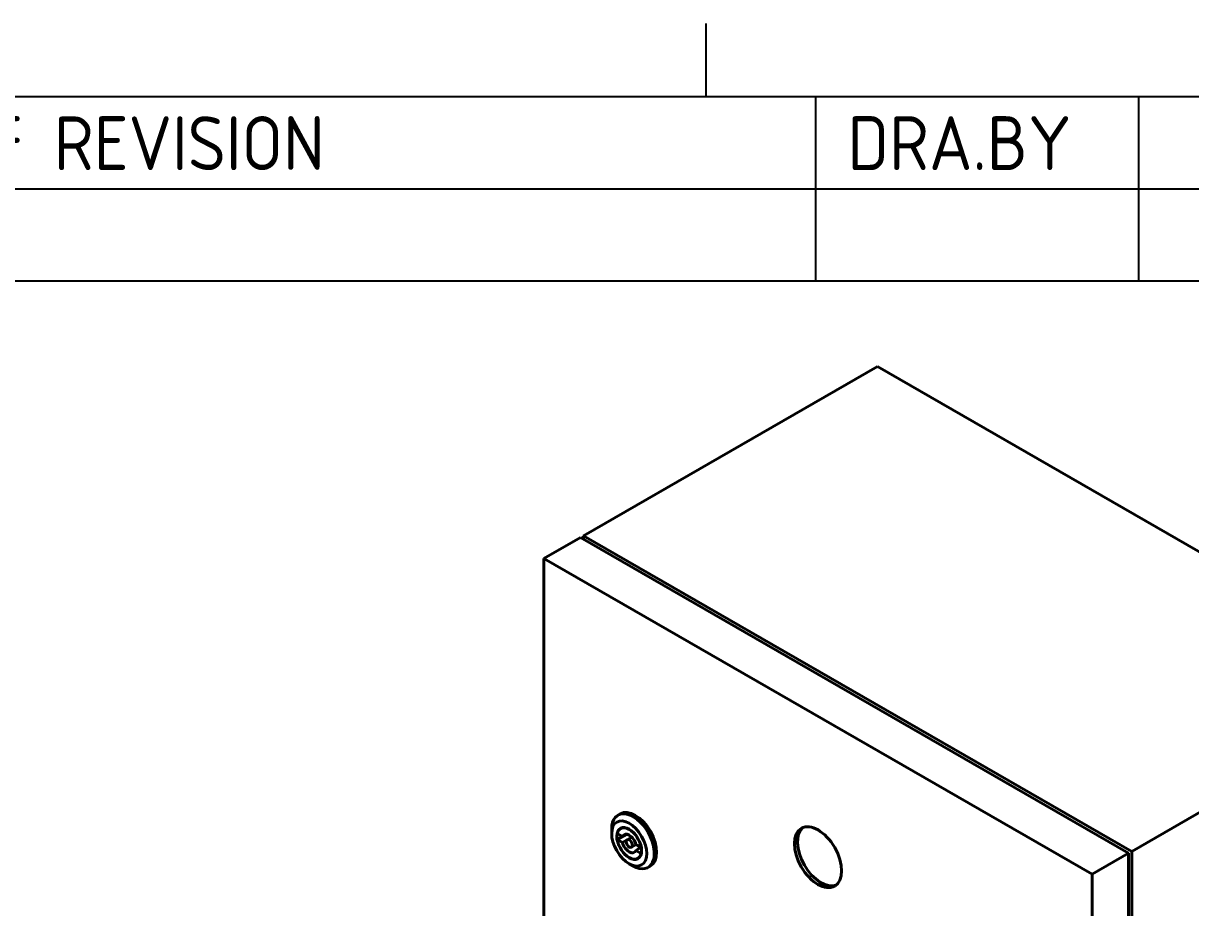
# Model space of a CAD drawing. Header units: millimetres. Extents: x 0 to 2523, y 0 to 1782.
# Drawn here: x 2217.6 to 2380.2, y 1609 to 1732.2 of the extents above; entities that cross this region are included whole.
import ezdxf

# ---------------------------------------------------------------- set-up
doc = ezdxf.new("R2010")
doc.units = ezdxf.units.MM
doc.header["$LTSCALE"] = 3
doc.layers.get('0').update_dxf_attribs({"color": 3, "lineweight": 25})
for name, color, linetype, lineweight in [('가시적인 것(ISO)', 3, 'Continuous', 40), ('경계(ISO)', 7, 'Continuous', 25), ('기호(ISO)', 5, 'Continuous', 25)]:
    doc.layers.add(name, color=color, linetype=linetype, lineweight=lineweight)
doc.styles.add('ISO Proportiona M2B', font='isocp.shx')

# ---------------------------------------------------------------- blocks, each defined once
blk = doc.blocks.new('경계 Default Border')
at = {"layer": '경계(ISO)'}
blk.add_line((770.917, 574), (770.917, 577.4), dxfattribs=at)
at = {"layer": '경계(ISO)', "flags": 128}
blk.add_lwpolyline([(20, 20), (20, 574), (821, 574), (821, 20), (20, 20)], dxfattribs=at)
blk = doc.blocks.new('리비전 내역')
at = {"layer": '기호(ISO)'}
for p, q in [((669, 574), (821, 574)), ((776, 574), (776, 569.72)), ((791, 574), (791, 569.72)), ((669, 569.72), (821, 569.72)), ((776, 569.72), (776, 565.44)), ((791, 569.72), (791, 565.44)), ((669, 565.44), (821, 565.44))]:
    blk.add_line(p, q, dxfattribs=at)
at = {"layer": '기호(ISO)', "color": 2, "char_height": 2.5, "attachment_point": 7, "style": 'ISO Proportiona M2B'}
for s, insert in [('DESCRIPTION OF REVISION', (716.507, 570.583)), ('DRA.BY', (777.476, 570.583))]:
    blk.add_mtext(s, dxfattribs=dict(at, insert=insert))

msp = doc.modelspace()

# ---------------------------------------------------------------- linework, layer by layer
at = {"layer": '가시적인 것(ISO)'}
for p, q in [((2336.6081, 1684.3615), (2295.6667, 1660.7848)), ((2412.9757, 1640.3843), (2336.6081, 1684.3615)), ((2295.2424, 1660.5405), (2290.1512, 1657.6087)), ((2371.6099, 1616.5634), (2295.2424, 1660.5405)), ((2295.6667, 1660.7848), (2295.6667, 1660.2962)), ((2372.0342, 1616.8077), (2295.6667, 1660.7848)), ((2290.1512, 1599.7481), (2290.1512, 1657.6087)), ((2290.1512, 1657.6087), (2366.5188, 1613.6316)), ((2412.9757, 1640.3843), (2372.0342, 1616.8077)), ((2300.7832, 1622.0345), (2300.465, 1621.8513)), ((2299.5911, 1619.311), (2299.5911, 1619.9218)), ((2301.0669, 1620.1207), (2300.8329, 1619.986)), ((2300.3723, 1619.2781), (2301.0897, 1618.865)), ((2301.6842, 1619.1997), (2300.3723, 1618.4442)), ((2300.3723, 1618.4442), (2301.0897, 1618.0311)), ((2301.0897, 1618.865), (2301.6736, 1619.2012)), ((2301.0897, 1618.0311), (2301.6612, 1618.3602)), ((2302.3787, 1618.799), (2301.7312, 1618.4262)), ((2301.8526, 1619.1554), (2302.2086, 1618.9504)), ((2302.9938, 1617.7685), (2302.33, 1617.3863)), ((2303.6889, 1617.3682), (2302.9715, 1617.7813)), ((2302.9715, 1616.9474), (2303.7168, 1617.3766)), ((2303.6889, 1616.5343), (2302.9715, 1616.9474)), ((2303.7156, 1617.3836), (2303.6889, 1617.3682)), ((2303.7296, 1616.5577), (2303.6889, 1616.5343)), ((2366.5188, 1613.6316), (2371.6099, 1616.5634)), ((2371.6099, 1596.9422), (2371.6099, 1616.5634)), ((2372.0342, 1596.6979), (2372.0342, 1616.8077)), ((2302.0212, 1615.0911), (2302.5495, 1614.7845)), ((2303.4622, 1615.9611), (2303.2283, 1615.8264)), ((2304.9751, 1614.7552), (2304.6569, 1614.572)), ((2366.5188, 1402.7044), (2366.5188, 1613.6316))]:
    msp.add_line(p, q, dxfattribs=at)
for centre, major_axis in [((2302.0306, 1617.9062), (-1.7217, 2.9897)), ((2302.0306, 1617.9062), (-1.2201, 2.1188)), ((2328.335, 1615.999), (2.3205, -4.0296)), ((2302.0306, 1617.9062), (-0.2994, 0.52))]:
    msp.add_ellipse(centre, major_axis=major_axis, ratio=0.57809312, dxfattribs=at)
for centre, major_axis, start_param, end_param in [((2302.5609, 1618.2116), (2.0959, -3.6397), 5.49585344, 10.21210983), ((2302.8791, 1618.3948), (2.0959, -3.6397), 0, 3.14159265), ((2302.0306, 1617.9062), (-1.1977, 2.0798), 4.14305721, 6.8563845), ((2328.7593, 1616.2433), (-2.3205, 4.0296), 0.09119, 3.05040266), ((2302.0306, 1617.9062), (1.1977, -2.0798), 4.14305721, 6.8563845), ((2302.0306, 1617.9062), (-0.7111, 1.2349), 4.29493684, 6.70450487), ((2302.0306, 1617.9062), (0.7111, -1.2349), 4.29493684, 6.70450487), ((2303.3883, 1618.688), (0.7111, -1.2349), 5.32213426, 5.67730744)]:
    msp.add_ellipse(centre, major_axis=major_axis, ratio=0.57809312, start_param=start_param, end_param=end_param, dxfattribs=at)

# ---------------------------------------------------------------- block references
at = {"xscale": 3, "yscale": 3, "zscale": 3}
msp.add_blockref('경계 Default Border', (0, 0), dxfattribs=at)
at = {"layer": '기호(ISO)', "xscale": 3, "yscale": 3, "zscale": 3}
msp.add_blockref('리비전 내역', (0, 0), dxfattribs=at)

doc.saveas('drawing.dxf')
